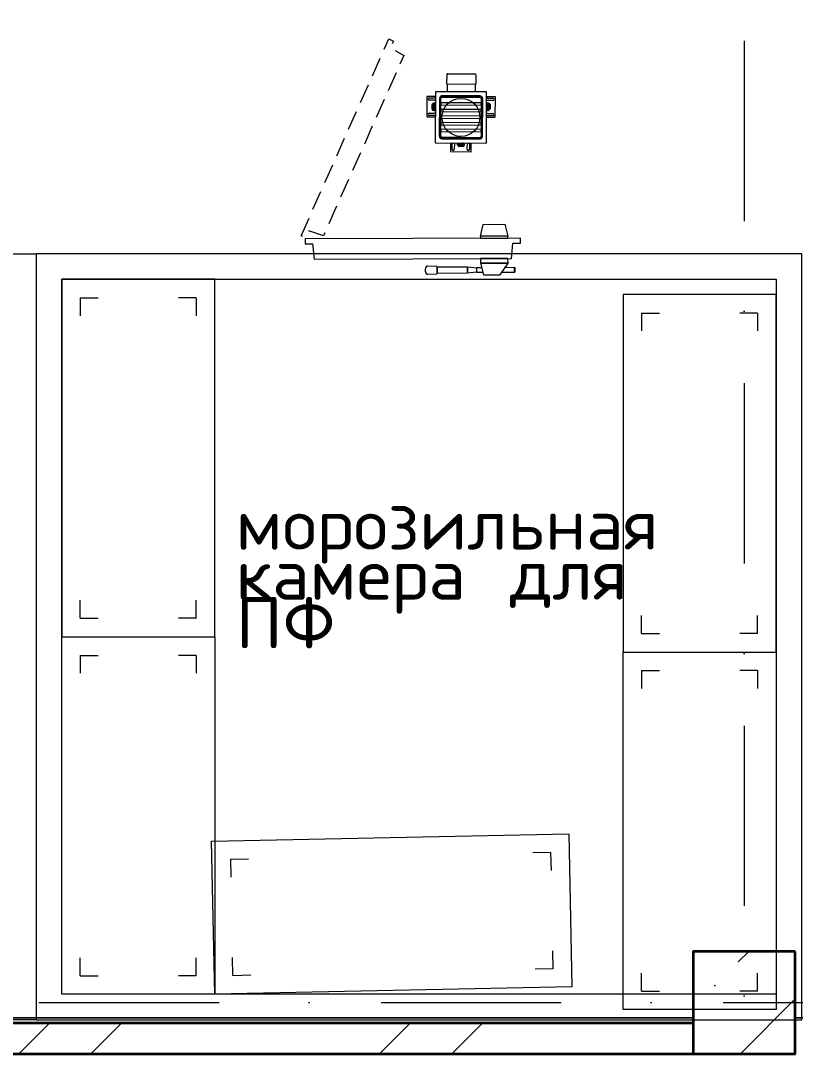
# Model space of a CAD drawing. Header units: millimetres. Extents: x -34838 to 729576, y -214038 to 121482.
# Drawn here: x 587606 to 590642, y -91948 to -87893 of the extents above; entities that cross this region are included whole.
import ezdxf
from ezdxf.enums import TextEntityAlignment as Align

# ---------------------------------------------------------------- set-up
doc = ezdxf.new("R2010")
doc.units = ezdxf.units.MM
doc.header["$MEASUREMENT"] = 0
doc.linetypes.add('HIDDEN', pattern=[114.3, 76.2, -38.1])
doc.linetypes.add('Штрихпунктирная', pattern=[1340.555525, 705.555534, -352.777767, 0, -282.222223])
for name, color, linetype, lineweight in [('0_Ном._пера__1', 7, 'Continuous', 13), ('А _ ОСІ КООРДИНАЦІЙНІ.3D_Ном._пера__105', 7, 'Continuous', 13), ('А _ ОСІ КООРДИНАЦІЙНІ.3D_Ном._пера__25', 7, 'Continuous', 0), ('АБ _ 0 _ СТІНИ _ ЗОВНІШНІ .3D_Ном._пера__27', 7, 'Continuous', 35), ('АБ _ 0 _ СТІНИ _ ЗОВНІШНІ .3D_Ном._пера__87', 7, 'Continuous', 13), ('АБ _ 1 _ КОЛОНИ _ КБ.3D_Ном._пера__28', 7, 'Continuous', 35), ('ТХ Вспомогательное оборудование', 86, 'Continuous', 9)]:
    doc.layers.add(name, color=color, linetype=linetype, lineweight=lineweight)
for name, color, linetype in [('А _ ОСІ КООРДИНАЦІЙНІ.3D', 7, 'Continuous'), ('АБ _ 0 _ СТІНИ _ ЗОВНІШНІ .3D', 7, 'Continuous'), ('АБ _ 1 _ КОЛОНИ _ КБ.3D', 7, 'Continuous'), ('АП _ ТЕП _ ЗОНИ ПРИМІЩЕНЬ .3D', 7, 'Continuous')]:
    doc.layers.add(name, color=color, linetype=linetype)
doc.styles.add('СГЕНЕРИР_СТИЛЬ_1', font='Arial.ttf')
doc.styles.add('СГЕНЕРИР_СТИЛЬ_2', font='txt.shx')

# ---------------------------------------------------------------- blocks, each defined once
blk = doc.blocks.new('Стена_86_1', base_point=(614491.8, -91877.7))
at = {"layer": 'АБ _ 0 _ СТІНИ _ ЗОВНІШНІ .3D', "linetype": 'Continuous', "lineweight": 0, "true_color": 0x000000}
h = blk.add_hatch(dxfattribs=at)
h.set_pattern_fill('М___ЦЕГЛА_ОБЛИЧКУВАЛЬНА__3B', color=18, style=0, pattern_type=2)
h.set_pattern_definition([(45, (518441.8, -97737.7), (-707.107, 707.107), []), (45, (518300.3, -97596.3), (-707.107, 707.107), [])])
h.paths.add_polyline_path([(590241.8, -91817.7), (584641.8, -91817.7), (584641.8, -91937.7), (590241.8, -91937.7)])
at = {"layer": 'АБ _ 0 _ СТІНИ _ ЗОВНІШНІ .3D_Ном._пера__27', "color": 7, "linetype": 'Continuous', "lineweight": 35}
for p, q in [((590241.8, -91817.7), (584641.8, -91817.7)), ((584641.8, -91937.7), (590241.8, -91937.7))]:
    blk.add_line(p, q, dxfattribs=at)
at = {"layer": 'АБ _ 0 _ СТІНИ _ ЗОВНІШНІ .3D_Ном._пера__87', "color": 7, "linetype": 'Continuous', "lineweight": 13, "flags": 128}
for points in [[(590241.8, -91797.7), (584641.8, -91797.7)], [(593685.9, -91797.7), (590641.8, -91797.7)]]:
    blk.add_lwpolyline(points, dxfattribs=at)
blk = doc.blocks.new('Колонна_56_1', base_point=(590441.8, -91737.7))
at = {"layer": 'АБ _ 1 _ КОЛОНИ _ КБ.3D', "linetype": 'Continuous', "lineweight": 0, "true_color": 0x000000}
h = blk.add_hatch(dxfattribs=at)
h.set_pattern_fill('М___БЕТОН_АРМОВАНИЙ___З__C0', color=18, style=0, pattern_type=2)
h.set_pattern_definition([(45, (518441.76, -97737.7), (-367.6955, 367.6955), []), (45, (518257.9, -97553.85), (-367.6955, 367.6955), [390, -130, 0, -130])])
h.paths.add_polyline_path([(590641.8, -91537.7), (590241.8, -91537.7), (590241.8, -91937.7), (590641.8, -91937.7)])
at = {"layer": 'АБ _ 1 _ КОЛОНИ _ КБ.3D_Ном._пера__28', "color": 7, "linetype": 'Continuous', "lineweight": 35, "flags": 128}
blk.add_lwpolyline([(590641.8, -91537.7), (590241.8, -91537.7), (590241.8, -91937.7), (590641.8, -91937.7)], close=True, dxfattribs=at)
blk = doc.blocks.new('Стандартный Маркер Сетки_2')
at = {"layer": 'А _ ОСІ КООРДИНАЦІЙНІ.3D_Ном._пера__105', "color": 7, "linetype": 'Штрихпунктирная', "lineweight": 13}
blk.add_line((500, 0), (99754.182117, 0), dxfattribs=at)
at = {"layer": 'А _ ОСІ КООРДИНАЦІЙНІ.3D_Ном._пера__25', "color": 7, "lineweight": 0, "style": 'СГЕНЕРИР_СТИЛЬ_1'}
blk.add_attdef('AC_MarkerText_1', text='', height=700, dxfattribs=at).set_placement((-1000, 40.005), align=Align.MIDDLE_CENTER)
blk = doc.blocks.new('Стандартный Маркер Сетки')
at = {"layer": 'А _ ОСІ КООРДИНАЦІЙНІ.3D_Ном._пера__105', "color": 7, "linetype": 'Штрихпунктирная', "lineweight": 13}
blk.add_line((500, 0), (18399.2, 0), dxfattribs=at)
at = {"layer": 'А _ ОСІ КООРДИНАЦІЙНІ.3D_Ном._пера__25', "color": 7, "lineweight": 0, "style": 'СГЕНЕРИР_СТИЛЬ_1'}
blk.add_attdef('AC_MarkerText_1', text='', height=700, rotation=90, dxfattribs=at).set_placement((19899.2, 40), align=Align.MIDDLE_CENTER)
blk = doc.blocks.new('Стеллаж СН-1400 серия 600')
at = {"layer": 'ТХ Вспомогательное оборудование', "color": 0}
blk.add_lwpolyline([(0, 0), (1400, 0), (1400, 600), (0, 600)], close=True, dxfattribs=at)
for points in [[(72.7, 527.3), (72.7, 457.3)], [(72.7, 527.3), (142.7, 527.3)], [(1327.3, 527.3), (1257.3, 527.3)], [(1327.3, 527.3), (1327.3, 457.3)], [(72.7, 72.7), (72.7, 142.7)], [(1327.3, 72.7), (1327.3, 142.7)], [(72.7, 72.7), (142.7, 72.7)], [(1327.3, 72.7), (1257.3, 72.7)]]:
    blk.add_lwpolyline(points, dxfattribs=at)

msp = doc.modelspace()

# ---------------------------------------------------------------- linework, layer by layer
at = {"layer": '0_Ном._пера__1', "color": 7, "linetype": 'Continuous', "lineweight": 13}
for p, q in [((589275.6, -88104.5), (589275.4, -88140.5)), ((589279.6, -88100.5), (589385.6, -88101.1)), ((589389.6, -88105.1), (589389.4, -88141.1)), ((589275.4, -88140.5), (589389.4, -88141.1)), ((589277.4, -88140.5), (589277.2, -88170.9)), ((589387.4, -88141.1), (589387.2, -88171.5)), ((589197.8, -88189), (589197.4, -88269)), ((589232.1, -88189.2), (589197.8, -88189)), ((589207.3, -88194.5), (589228.3, -88194.7)), ((589232.1, -88172.7), (589231, -88368.8)), ((589232.3, -88171.3), (589232.2, -88171.4)), ((589232.2, -88171.4), (589232.2, -88171.5)), ((589232.2, -88171.5), (589232.2, -88171.5)), ((589232.2, -88171.5), (589232.2, -88171.6)), ((589232.2, -88171.6), (589232.2, -88171.7)), ((589232.2, -88171.7), (589232.2, -88172.2)), ((589232.2, -88171.7), (589232.2, -88171.7)), ((589232.2, -88172.2), (589232.2, -88172.2)), ((589232.4, -88171.2), (589232.3, -88171.2)), ((589232.3, -88171.2), (589232.3, -88171.3)), ((589232.3, -88171.3), (589232.3, -88171.3)), ((589232.5, -88171), (589232.4, -88171.1)), ((589232.4, -88171.1), (589232.4, -88171.1)), ((589232.4, -88171.1), (589232.4, -88171.2)), ((589232.6, -88170.9), (589232.5, -88171)), ((589232.5, -88171), (589232.5, -88171)), ((589232.7, -88170.9), (589232.6, -88170.9)), ((589232.6, -88170.9), (589232.6, -88170.9)), ((589232.8, -88170.8), (589232.7, -88170.9)), ((589232.9, -88170.8), (589232.8, -88170.8)), ((589232.8, -88170.8), (589232.8, -88170.8)), ((589233, -88170.7), (589232.9, -88170.8)), ((589232.9, -88170.8), (589232.9, -88170.8)), ((589233.1, -88170.7), (589233, -88170.7)), ((589233.2, -88170.7), (589233.1, -88170.7)), ((589233.1, -88170.7), (589233.1, -88170.7)), ((589233.6, -88170.7), (589233.2, -88170.7)), ((589233.7, -88170.7), (589233.6, -88170.7)), ((589430.2, -88171.8), (589234.1, -88170.7)), ((589258.1, -88186.9), (589406.1, -88187.7)), ((589258.1, -88191.9), (589406.1, -88192.7)), ((589405.1, -88187.2), (589259.1, -88186.4)), ((589431.2, -88171.8), (589430.7, -88171.8)), ((589430.7, -88171.8), (589430.7, -88171.8)), ((589431.1, -88369.9), (589432.2, -88173.8)), ((589431.3, -88171.8), (589431.2, -88171.8)), ((589431.4, -88171.8), (589431.3, -88171.8)), ((589431.3, -88171.8), (589431.3, -88171.8)), ((589431.5, -88171.9), (589431.4, -88171.8)), ((589431.6, -88171.9), (589431.5, -88171.9)), ((589431.5, -88171.9), (589431.5, -88171.9)), ((589431.7, -88172), (589431.6, -88171.9)), ((589431.6, -88171.9), (589431.6, -88171.9)), ((589431.8, -88172), (589431.7, -88172)), ((589431.9, -88172.1), (589431.8, -88172)), ((589431.8, -88172), (589431.8, -88172)), ((589431.9, -88172.2), (589431.9, -88172.1)), ((589431.9, -88172.1), (589431.9, -88172.1)), ((589432, -88172.2), (589431.9, -88172.2)), ((589432, -88172.3), (589432, -88172.2)), ((589432.1, -88172.3), (589432, -88172.3)), ((589432.1, -88172.4), (589432.1, -88172.3)), ((589432.1, -88172.5), (589432.1, -88172.4)), ((589432.2, -88172.6), (589432.1, -88172.5)), ((589432.1, -88172.5), (589432.1, -88172.5)), ((589466.3, -88190.5), (589432.1, -88190.3)), ((589432.2, -88172.7), (589432.2, -88172.6)), ((589432.2, -88172.6), (589432.2, -88172.6)), ((589432.2, -88172.8), (589432.2, -88172.7)), ((589432.2, -88172.8), (589432.2, -88172.8)), ((589432.2, -88173.3), (589432.2, -88172.8)), ((589432.2, -88173.3), (589432.2, -88173.3)), ((589465.9, -88270.5), (589466.3, -88190.5)), ((589228.3, -88203.7), (589207.3, -88203.5)), ((589218.3, -88239.4), (589218.3, -88221.2)), ((589218.3, -88222.1), (589218.8, -88222.1)), ((589218.3, -88223), (589218.8, -88223)), ((589218.3, -88225.7), (589218.8, -88225.7)), ((589218.3, -88226.6), (589218.8, -88226.6)), ((589218.3, -88228.3), (589218.8, -88228.3)), ((589218.3, -88228.3), (589218.8, -88228.3)), ((589218.3, -88229), (589218.8, -88229)), ((589218.3, -88229.1), (589218.8, -88229.1)), ((589218.3, -88231.5), (589218.8, -88231.5)), ((589218.3, -88232.4), (589218.8, -88232.4)), ((589218.3, -88234.2), (589218.8, -88234.2)), ((589218.3, -88234.2), (589218.8, -88234.2)), ((589218.3, -88235.1), (589218.8, -88235.1)), ((589218.3, -88235.1), (589218.8, -88235.1)), ((589218.3, -88235.1), (589218.8, -88235.1)), ((589218.3, -88235.4), (589218.8, -88235.4)), ((589218.3, -88236.3), (589218.8, -88236.3)), ((589218.8, -88222.1), (589218.8, -88226.6)), ((589218.8, -88228.3), (589218.8, -88228.3)), ((589218.8, -88228.3), (589218.8, -88232.4)), ((589218.8, -88234.2), (589218.8, -88236.3)), ((589218.8, -88236.3), (589218.8, -88238.4)), ((589221.8, -88217.2), (589221.8, -88222.5)), ((589221.8, -88222.5), (589221.8, -88228.5)), ((589221.8, -88238), (589221.9, -88228.4)), ((589221.8, -88228.5), (589221.8, -88238)), ((589221.9, -88222.9), (589221.9, -88220.3)), ((589221.9, -88227.8), (589221.9, -88222.9)), ((589221.9, -88228.4), (589221.9, -88227.8)), ((589223.8, -88224.5), (589231.9, -88219.9)), ((589223.8, -88233.8), (589223.8, -88224.5)), ((589231.8, -88238.4), (589223.8, -88233.8)), ((589224.3, -88222), (589226.5, -88224.2)), ((589228.8, -88225.8), (589224.4, -88221.4)), ((589226.8, -88226.1), (589226.3, -88225.5)), ((589226.3, -88226.6), (589226.3, -88226.5)), ((589226.3, -88229.2), (589226.3, -88226.6)), ((589226.4, -88233.7), (589226.3, -88229.4)), ((589226.8, -88225), (589226.8, -88225.5)), ((589226.8, -88225.5), (589226.8, -88226.1)), ((589226.8, -88226.6), (589226.8, -88229.2)), ((589226.8, -88226.6), (589226.8, -88226.6)), ((589226.8, -88229.4), (589226.9, -88233.7)), ((589229.6, -88221.9), (589229.6, -88220)), ((589230.1, -88220), (589230.1, -88221.9)), ((589230.8, -88225.3), (589230.8, -88233.1)), ((589247.5, -88197.8), (589246.7, -88343.8)), ((589247.2, -88344.8), (589248.1, -88196.8)), ((589252.2, -88344.8), (589253.1, -88196.8)), ((589253, -88213.8), (589252.9, -88223.8)), ((589410.9, -88224.7), (589252.9, -88223.8)), ((589411, -88214.7), (589253, -88213.8)), ((589411.1, -88197.7), (589410.2, -88345.7)), ((589410.9, -88224.7), (589411, -88214.7)), ((589416.1, -88197.7), (589415.2, -88345.7)), ((589415.7, -88344.7), (589416.5, -88198.7)), ((589439.9, -88235), (589431.9, -88239.5)), ((589432, -88217.6), (589438.1, -88219.2)), ((589432, -88221), (589440, -88225.7)), ((589432.9, -88234.2), (589432.9, -88226.4)), ((589435, -88233.7), (589439.4, -88238.1)), ((589435.8, -88195.8), (589456.8, -88195.9)), ((589456.8, -88204.9), (589435.8, -88204.8)), ((589437, -88230.1), (589436.8, -88225.7)), ((589436.9, -88234.5), (589437, -88234)), ((589437, -88232.9), (589437, -88230.3)), ((589437, -88232.9), (589437, -88232.9)), ((589437, -88234), (589437, -88233.4)), ((589437, -88233.4), (589437.4, -88234)), ((589439.5, -88237.5), (589437.2, -88235.2)), ((589437.3, -88225.7), (589437.5, -88230.1)), ((589437.5, -88230.3), (589437.5, -88232.9)), ((589437.5, -88232.9), (589437.5, -88233)), ((589438.4, -88219.3), (589438.8, -88219.5)), ((589440.6, -88220.1), (589438.8, -88219.5)), ((589440, -88225.7), (589439.9, -88235)), ((589440.3, -88219.5), (589440.8, -88219.7)), ((589441.9, -88231.7), (589441.8, -88236.5)), ((589441.9, -88221.5), (589441.9, -88231)), ((589441.9, -88231), (589442, -88221.5)), ((589441.9, -88231), (589441.9, -88231.7)), ((589441.9, -88237), (589441.9, -88231)), ((589444.9, -88231.1), (589445, -88227.1)), ((589445.4, -88230.4), (589444.9, -88230.4)), ((589445.4, -88230.4), (589444.9, -88230.4)), ((589444.9, -88231.1), (589444.9, -88231.2)), ((589445.4, -88231.1), (589444.9, -88231.1)), ((589445.4, -88231.2), (589444.9, -88231.2)), ((589444.9, -88237.3), (589444.9, -88232.8)), ((589445.4, -88232.8), (589444.9, -88232.8)), ((589445.4, -88233.7), (589444.9, -88233.7)), ((589445.5, -88221.1), (589445, -88221.1)), ((589445, -88223.2), (589445, -88221.1)), ((589445.5, -88221.1), (589445, -88221.1)), ((589445.5, -88222), (589445, -88222)), ((589445.5, -88222), (589445, -88222)), ((589445.5, -88222), (589445, -88222)), ((589445.5, -88222.3), (589445, -88222.3)), ((589445.5, -88223.2), (589445, -88223.2)), ((589445, -88225.3), (589445, -88223.2)), ((589445.5, -88224.1), (589445, -88224.1)), ((589445.5, -88224.4), (589445, -88224.4)), ((589445.5, -88224.4), (589445, -88224.4)), ((589445.5, -88224.4), (589445, -88224.4)), ((589445.5, -88225.3), (589445, -88225.3)), ((589445.5, -88225.3), (589445, -88225.3)), ((589445.5, -88227.1), (589445, -88227.1)), ((589445.5, -88228), (589445, -88228)), ((589445.5, -88220), (589445.4, -88238.3)), ((589197.4, -88269), (589231.6, -88269.2)), ((589227.9, -88263.7), (589206.9, -88263.5)), ((589207, -88254.5), (589228, -88254.7)), ((589218.3, -88237.2), (589218.8, -88237.2)), ((589218.3, -88237.4), (589218.8, -88237.4)), ((589218.3, -88237.5), (589218.8, -88237.5)), ((589218.3, -88237.5), (589218.8, -88237.5)), ((589218.3, -88238.4), (589218.8, -88238.4)), ((589218.3, -88238.4), (589218.8, -88238.4)), ((589223.4, -88240), (589223, -88239.8)), ((589223.2, -88239.4), (589224.9, -88240)), ((589225.4, -88240.2), (589224.9, -88240)), ((589231.8, -88241.9), (589225.6, -88240.2)), ((589252.7, -88265.8), (589252.6, -88275.8)), ((589410.6, -88276.7), (589252.6, -88275.8)), ((589410.7, -88266.7), (589252.7, -88265.8)), ((589252.8, -88239.8), (589252.8, -88249.8)), ((589410.8, -88240.7), (589252.8, -88239.8)), ((589410.8, -88250.7), (589252.8, -88249.8)), ((589410.6, -88276.7), (589410.7, -88266.7)), ((589410.8, -88250.7), (589410.8, -88240.7)), ((589431.7, -88270.3), (589465.9, -88270.5)), ((589433.6, -88239.5), (589433.6, -88237.5)), ((589434.1, -88237.5), (589434.1, -88239.5)), ((589456.4, -88264.9), (589435.4, -88264.8)), ((589435.5, -88255.8), (589456.5, -88255.9)), ((589441.8, -88236.5), (589441.8, -88239.2)), ((589441.9, -88242.2), (589441.9, -88237)), ((589445.4, -88236.4), (589444.9, -88236.4)), ((589445.4, -88237.3), (589444.9, -88237.3)), ((589252.5, -88291.8), (589252.5, -88301.8)), ((589410.5, -88292.7), (589252.5, -88291.8)), ((589410.5, -88302.7), (589252.5, -88301.8)), ((589410.5, -88302.7), (589410.5, -88292.7)), ((589252.4, -88317.8), (589252.3, -88327.8)), ((589410.3, -88328.7), (589252.3, -88327.8)), ((589410.4, -88318.7), (589252.4, -88317.8)), ((589331.2, -88350.3), (589257.2, -88349.9)), ((589331.1, -88355.3), (589257.2, -88354.9)), ((589258.2, -88355.4), (589404.2, -88356.2)), ((589331.1, -88355.3), (589331.2, -88350.3)), ((589331.3, -88350.3), (589331.2, -88355.3)), ((589405.2, -88355.7), (589331.2, -88355.3)), ((589405.2, -88350.7), (589331.3, -88350.3)), ((589410.3, -88328.7), (589410.4, -88318.7)), ((589231.1, -88369.2), (589231.1, -88369.3)), ((589231.1, -88369.3), (589231.1, -88369.7)), ((589231.1, -88369.7), (589231.1, -88369.8)), ((589231.1, -88369.8), (589231.1, -88369.9)), ((589231.1, -88369.9), (589231.1, -88369.9)), ((589231.1, -88369.9), (589231.1, -88370)), ((589231.1, -88370), (589231.1, -88370)), ((589231.1, -88370), (589231.2, -88370.1)), ((589231.2, -88370.1), (589231.2, -88370.2)), ((589231.2, -88370.2), (589231.2, -88370.2)), ((589231.2, -88370.2), (589231.3, -88370.3)), ((589231.3, -88370.3), (589231.3, -88370.3)), ((589231.3, -88370.3), (589231.3, -88370.4)), ((589231.3, -88370.4), (589231.4, -88370.4)), ((589231.4, -88370.4), (589231.4, -88370.5)), ((589231.4, -88370.5), (589231.5, -88370.5)), ((589231.5, -88370.5), (589231.5, -88370.6)), ((589231.5, -88370.6), (589231.6, -88370.6)), ((589231.6, -88370.6), (589231.6, -88370.6)), ((589231.6, -88370.6), (589231.7, -88370.6)), ((589231.7, -88370.6), (589231.8, -88370.7)), ((589231.8, -88370.7), (589231.8, -88370.7)), ((589231.8, -88370.7), (589231.9, -88370.7)), ((589231.9, -88370.7), (589232, -88370.7)), ((589232, -88370.7), (589232, -88370.7)), ((589232, -88370.7), (589232.1, -88370.7)), ((589232.1, -88370.7), (589232.5, -88370.7)), ((589232.5, -88370.7), (589232.6, -88370.7)), ((589233, -88370.8), (589429.1, -88371.9)), ((589291.1, -88371.1), (589290.9, -88405.3)), ((589296.5, -88395.8), (589296.6, -88374.8)), ((589305.6, -88374.9), (589305.5, -88395.9)), ((589319.1, -88381.3), (589324.4, -88381.3)), ((589326.4, -88379.3), (589321.8, -88371.3)), ((589321.9, -88373), (589323.8, -88373)), ((589323.8, -88373.5), (589321.9, -88373.5)), ((589324.8, -88381.2), (589322.2, -88381.2)), ((589341.3, -88384.9), (589323.1, -88384.8)), ((589327.7, -88374.4), (589323.3, -88378.8)), ((589323.9, -88378.9), (589326.1, -88376.6)), ((589324, -88384.3), (589328.6, -88384.3)), ((589324, -88384.8), (589324, -88384.3)), ((589324.4, -88381.3), (589330.4, -88381.4)), ((589329.7, -88381.3), (589324.8, -88381.2)), ((589325, -88384.8), (589325, -88384.3)), ((589335.7, -88379.4), (589326.4, -88379.3)), ((589326.9, -88376.4), (589327.4, -88376.4)), ((589327.2, -88372.3), (589335, -88372.3)), ((589327.4, -88376.4), (589328, -88376.4)), ((589328, -88376.4), (589327.4, -88376.9)), ((589327.6, -88384.8), (589327.6, -88384.3)), ((589328.5, -88376.9), (589328.4, -88376.9)), ((589328.5, -88376.4), (589331.1, -88376.4)), ((589328.5, -88376.4), (589328.5, -88376.4)), ((589331.1, -88376.9), (589328.5, -88376.9)), ((589328.6, -88384.8), (589328.6, -88384.3)), ((589330.3, -88381.3), (589329.7, -88381.3)), ((589330.2, -88384.4), (589330.2, -88384.4)), ((589330.2, -88384.4), (589334.3, -88384.4)), ((589330.2, -88384.9), (589330.2, -88384.4)), ((589330.2, -88384.9), (589330.2, -88384.4)), ((589339.9, -88381.3), (589330.3, -88381.3)), ((589330.4, -88381.4), (589339.9, -88381.4)), ((589330.9, -88384.9), (589330.9, -88384.4)), ((589331, -88384.9), (589331, -88384.4)), ((589331.3, -88376.4), (589335.6, -88376.2)), ((589335.7, -88376.7), (589331.3, -88376.9)), ((589333.4, -88384.9), (589333.4, -88384.4)), ((589334.3, -88384.9), (589334.3, -88384.4)), ((589340.3, -88371.4), (589335.7, -88379.4)), ((589336.1, -88384.4), (589338.2, -88384.4)), ((589336.1, -88384.9), (589336.1, -88384.4)), ((589336.1, -88384.9), (589336.1, -88384.4)), ((589337, -88384.9), (589337, -88384.4)), ((589337, -88384.9), (589337, -88384.4)), ((589337, -88384.9), (589337, -88384.4)), ((589337.3, -88384.9), (589337.3, -88384.4)), ((589338.2, -88384.4), (589340.3, -88384.4)), ((589338.2, -88384.9), (589338.2, -88384.4)), ((589339.1, -88384.9), (589339.1, -88384.4)), ((589339.3, -88384.9), (589339.3, -88384.4)), ((589339.4, -88384.9), (589339.4, -88384.4)), ((589339.4, -88384.9), (589339.4, -88384.4)), ((589340.3, -88384.9), (589340.3, -88384.4)), ((589340.3, -88384.9), (589340.3, -88384.4)), ((589341.3, -88380), (589341.9, -88378.2)), ((589341.9, -88379.7), (589341.7, -88380.2)), ((589342.1, -88377.8), (589341.9, -88378.2)), ((589343.8, -88371.4), (589342.1, -88377.5)), ((589356.4, -88396.2), (589356.6, -88375.2)), ((589365.6, -88375.2), (589365.4, -88396.2)), ((589370.9, -88405.7), (589371.1, -88371.5)), ((589429.6, -88371.8), (589429.6, -88371.8)), ((589429.6, -88371.8), (589430.1, -88371.8)), ((589430.1, -88371.8), (589430.2, -88371.8)), ((589430.2, -88371.8), (589430.2, -88371.8)), ((589430.2, -88371.8), (589430.3, -88371.8)), ((589430.3, -88371.8), (589430.3, -88371.8)), ((589430.3, -88371.8), (589430.4, -88371.8)), ((589430.4, -88371.8), (589430.5, -88371.8)), ((589430.5, -88371.8), (589430.5, -88371.7)), ((589430.5, -88371.7), (589430.6, -88371.7)), ((589430.6, -88371.7), (589430.7, -88371.6)), ((589430.6, -88371.7), (589430.6, -88371.7)), ((589430.7, -88371.6), (589430.8, -88371.5)), ((589430.7, -88371.6), (589430.7, -88371.6)), ((589430.8, -88371.5), (589430.9, -88371.4)), ((589430.8, -88371.5), (589430.8, -88371.5)), ((589430.9, -88371.4), (589431, -88371.3)), ((589430.9, -88371.4), (589430.9, -88371.4)), ((589431, -88371.2), (589431.1, -88371.1)), ((589431, -88371.3), (589431, -88371.2)), ((589431, -88371.2), (589431, -88371.2)), ((589431, -88371.3), (589431, -88371.3)), ((589431.1, -88370.4), (589431.1, -88370.3)), ((589431.1, -88370.8), (589431.1, -88370.4)), ((589431.1, -88370.9), (589431.1, -88370.8)), ((589431.1, -88371), (589431.1, -88370.9)), ((589431.1, -88371.1), (589431.1, -88371)), ((589431.1, -88371), (589431.1, -88371)), ((589290.9, -88405.3), (589370.9, -88405.7))]:
    msp.add_line(p, q, dxfattribs=at)
at = {"layer": '0_Ном._пера__1', "color": 7, "linetype": 'HIDDEN', "lineweight": 13, "flags": 128}
msp.add_lwpolyline([(588705.1, -88735.1), (589048.8, -87964.3), (589067.1, -87972.4), (589055, -87999.6), (589107.6, -88028.8), (588792.4, -88735.7), (588735.4, -88716.1), (588724.3, -88741.2), (588718.7, -88741.2)], close=True, dxfattribs=at)
at = {"layer": '0_Ном._пера__1', "color": 7, "linetype": 'Continuous', "lineweight": 13, "flags": 128}
for points in [[(589223.4, -88224.2), (589223.3, -88234)], [(589223.3, -88234), (589231.8, -88239)], [(589231.9, -88219.4), (589223.4, -88224.2)], [(589225.5, -88215.5), (589226.9, -88215.2), (589228.2, -88215), (589228.9, -88214.9), (589230.3, -88214.9)], [(589226.3, -88226.5), (589226.3, -88226.2), (589226.3, -88226), (589226.3, -88225.8), (589226.3, -88225.6), (589226.3, -88225.5), (589226.3, -88225.5)], [(589226.8, -88226.1), (589226.8, -88226.1), (589226.8, -88226.1), (589226.8, -88226.2), (589226.8, -88226.3), (589226.8, -88226.4), (589226.8, -88226.6)], [(589227.2, -88235), (589228.8, -88234.9)], [(589227.3, -88234.5), (589227.4, -88234.7), (589227.6, -88234.9)], [(589228.8, -88234.9), (589228.7, -88234.9), (589228.1, -88234.9), (589227.6, -88234.7), (589227.5, -88234.6)], [(589231.8, -88237), (589230, -88236.7), (589227.6, -88234.9)], [(589228.8, -88234.5), (589228.5, -88234.6), (589228.2, -88234.7)], [(589228.2, -88234.7), (589228.5, -88234.7), (589228.9, -88234.6)], [(589228.8, -88234.5), (589228.9, -88234.6)], [(589228.9, -88234.6), (589228.8, -88234.8), (589228.8, -88234.9)], [(589231.8, -88236.4), (589230.3, -88236), (589228.8, -88234.9)], [(589228.8, -88234.9), (589231.8, -88236.4)], [(589228.9, -88234.6), (589231.8, -88235.8)], [(589230.9, -88224.3), (589230.8, -88225.3)], [(589230.8, -88233.1), (589230.8, -88234.1)], [(589431.9, -88222.5), (589433.7, -88222.8), (589436.2, -88224.6)], [(589431.9, -88240.1), (589440.4, -88235.2)], [(589440.4, -88225.4), (589432, -88220.5)], [(589432, -88223), (589433.5, -88223.4), (589435, -88224.5)], [(589435, -88224.5), (589432, -88223)], [(589434.9, -88224.9), (589432, -88223.6)], [(589432.9, -88226.4), (589432.9, -88225.4)], [(589432.9, -88235.2), (589432.9, -88234.2)], [(589434.9, -88224.9), (589434.9, -88224.7), (589435, -88224.5)], [(589435.6, -88224.8), (589435.2, -88224.8), (589434.9, -88224.9)], [(589435, -88225), (589434.9, -88224.9)], [(589436.5, -88224.5), (589435, -88224.5)], [(589435, -88224.5), (589435, -88224.5), (589435.7, -88224.6), (589436.2, -88224.8), (589436.3, -88224.9)], [(589435, -88225), (589435.3, -88224.9), (589435.6, -88224.8)], [(589436.4, -88225), (589436.3, -88224.8), (589436.2, -88224.6)], [(589436.9, -88215.5), (589437.3, -88215.8)], [(589437, -88233.4), (589437, -88233.4), (589437, -88233.4), (589437, -88233.3), (589437, -88233.2), (589437, -88233.1), (589437, -88232.9)], [(589437.5, -88233), (589437.5, -88233.3), (589437.5, -88233.5), (589437.5, -88233.6), (589437.4, -88233.9), (589437.4, -88233.9), (589437.4, -88234)], [(589437.7, -88216.9), (589437.6, -88217.2), (589437.5, -88217.8), (589437.6, -88218.3), (589437.7, -88218.6), (589437.9, -88219)], [(589438.1, -88219.2), (589438.2, -88219.2)], [(589438.2, -88219.2), (589438.3, -88219.3)], [(589438.3, -88219.3), (589438.4, -88219.3)], [(589440, -88218.2), (589440.1, -88218.4), (589440.1, -88218.7), (589440.2, -88219), (589440.2, -88219.2), (589440.2, -88219.3)], [(589440.4, -88235.2), (589440.4, -88225.4)], [(589223.7, -88241.3), (589223.7, -88241), (589223.6, -88240.8), (589223.6, -88240.4), (589223.6, -88240.2), (589223.6, -88240.2)], [(589225.5, -88240.2), (589225.4, -88240.2)], [(589225.6, -88240.2), (589225.5, -88240.2)], [(589225.6, -88240.2), (589225.6, -88240.2)], [(589226.1, -88242.6), (589226.2, -88242.3), (589226.3, -88241.7), (589226.2, -88241.2), (589226.1, -88240.9), (589225.8, -88240.5)], [(589226.8, -88244), (589226.5, -88243.6)], [(589438.2, -88244), (589436.9, -88244.3), (589435.5, -88244.5), (589434.8, -88244.5), (589433.5, -88244.6)], [(589317.4, -88377.7), (589317.1, -88376.3), (589316.9, -88374.9), (589316.8, -88374.3), (589316.8, -88372.9)], [(589321.3, -88371.3), (589326.1, -88379.8)], [(589326.1, -88379.8), (589335.9, -88379.9)], [(589326.2, -88372.3), (589327.2, -88372.3)], [(589328.4, -88376.9), (589328.1, -88376.9), (589327.9, -88376.9), (589327.7, -88376.9), (589327.5, -88376.9), (589327.4, -88376.9), (589327.4, -88376.9)], [(589328, -88376.4), (589328, -88376.4), (589328, -88376.4), (589328.1, -88376.4), (589328.2, -88376.4), (589328.3, -88376.4), (589328.5, -88376.4)], [(589335, -88372.3), (589336, -88372.4)], [(589335.9, -88379.9), (589340.9, -88371.4)], [(589336.4, -88374.4), (589336.5, -88374.3)], [(589336.4, -88374.4), (589336.5, -88374.7), (589336.6, -88375)], [(589336.4, -88375.8), (589336.6, -88375.7), (589336.8, -88375.6)], [(589336.5, -88374.3), (589337.7, -88371.4)], [(589336.5, -88374.3), (589336.7, -88374.3), (589336.8, -88374.4)], [(589336.6, -88375), (589336.6, -88374.6), (589336.5, -88374.3)], [(589336.8, -88374.4), (589336.8, -88374.4), (589336.8, -88375.1), (589336.6, -88375.6), (589336.5, -88375.7)], [(589338.3, -88371.4), (589337.9, -88372.9), (589336.8, -88374.4)], [(589338.9, -88371.4), (589338.6, -88373.1), (589336.8, -88375.6)], [(589336.8, -88374.4), (589338.4, -88371.4)], [(589336.9, -88375.9), (589336.8, -88374.4)], [(589342.1, -88377.5), (589342.1, -88377.6)], [(589342.2, -88377.6), (589342.1, -88377.7)], [(589342.1, -88377.7), (589342.1, -88377.8)], [(589343.2, -88379.4), (589342.9, -88379.5), (589342.7, -88379.5), (589342.3, -88379.6), (589342.1, -88379.6), (589342.1, -88379.6)], [(589344.5, -88377.1), (589344.2, -88377), (589343.6, -88376.9), (589343.1, -88377), (589342.8, -88377.1), (589342.4, -88377.3)], [(589345.9, -88376.3), (589345.5, -88376.7)], [(589492.4, -88877.4), (589542, -88877.2), (589542, -88859.7), (589504, -88859.8)]]:
    msp.add_lwpolyline(points, dxfattribs=at)
at = {"layer": '0_Ном._пера__1', "color": 4, "linetype": 'Continuous', "lineweight": 13, "flags": 128}
for points in [[(589407.5, -88736.2), (589418.9, -88690.1), (589503.9, -88689.8), (589515.5, -88735.8)], [(588720.6, -88746.7), (588720.6, -88766.7), (588750.4, -88766.6), (588755.9, -88826.5), (589529.8, -88823.7), (589534.9, -88763.7), (589564.6, -88763.6), (589564.6, -88743.6)], [(589407.6, -88744.2), (589515.6, -88743.8), (589515.5, -88735.8), (589407.5, -88736.2)], [(589407.9, -88824.2), (589407.9, -88842.2), (589515.9, -88841.8), (589515.8, -88823.8)], [(589407.9, -88842.2), (589419.6, -88888.1), (589485.4, -88887.9), (589515.9, -88841.8)], [(589238, -88857), (589357, -88856.6), (589357.1, -88881.6), (589238.1, -88882)], [(589357, -88856.6), (589392, -88860.2), (589392, -88877.7), (589357.1, -88881.6)]]:
    msp.add_lwpolyline(points, close=True, dxfattribs=at)
at = {"layer": '0_Ном._пера__1', "color": 4, "linetype": 'Continuous', "lineweight": 13}
for points in [[(587666.9, -91805), (584666.9, -91805), (584666.9, -88805), (587666.9, -88805)], [(587666.9, -91805), (590666.9, -91805), (590666.9, -88805), (587666.9, -88805)], [(587766.9, -88905), (590566.9, -88905), (590566.9, -91705), (587766.9, -91705)]]:
    msp.add_lwpolyline(points, close=True, dxfattribs=at)
at = {"layer": '0_Ном._пера__1', "color": 4, "linetype": 'Continuous', "lineweight": 13, "flags": 128}
msp.add_lwpolyline([(589236.1, -88854.4, -0.3951), (589238, -88856.4), (589238.1, -88882.7, -0.396272), (589236.2, -88884.7), (589200.9, -88887.1, -0.207148), (589199.4, -88886.6, -0.434306), (589199.3, -88852.8, -0.207148), (589200.8, -88852.2)], format="xyb", close=True, dxfattribs=at)
msp.add_lwpolyline([(589412.5, -88860.2), (589392, -88860.2), (589392, -88877.7), (589416.9, -88877.6)], dxfattribs=at)
at = {"layer": '0_Ном._пера__1', "color": 7, "linetype": 'Continuous', "lineweight": 13, "flags": 128}
msp.add_lwpolyline([(589542, -88859.7), (589542.5, -88859.7), (589542.5, -88877.2), (589542, -88877.2)], close=True, dxfattribs=at)
at = {"layer": '0_Ном._пера__1', "color": 7, "linetype": 'Continuous', "lineweight": 13}
msp.add_circle((589331.6, -88271.3), 74.5, dxfattribs=at)
for centre, radius, start, end in [((589279.6, -88104.5), 4, 89.6819, 179.6819), ((589385.6, -88105.1), 4, 359.6819, 89.6819), ((589207.3, -88199), 4.5, 89.6819, 269.6819), ((589228.3, -88199.2), 4.5, 34.3854, 89.6819), ((589234.1, -88172.7), 2, 89.6819, 179.6819), ((589259, -88197.9), 11.5, 89.6819, 179.6819), ((589258.1, -88196.9), 10, 89.6818, 179.6818), ((589258.1, -88196.9), 5, 89.6818, 179.6818), ((589405, -88198.7), 11.5, 359.6819, 89.6819), ((589406.1, -88197.7), 10, 359.6818, 89.6818), ((589406.1, -88197.7), 5, 359.6818, 89.6818), ((589430.2, -88173.8), 2, 359.6819, 89.6819), ((589220.3, -88221.2), 2, 139.7946, 179.8445), ((589229.5, -88229), 14, 108.4156, 139.7946), ((589223.3, -88222.5), 1.5, 44.8662, 179.8445), ((589224.8, -88228.5), 3, 99.25, 179.8445), ((589226.9, -88220.3), 5, 111.7373, 179.6819), ((589223.3, -88222.9), 1.37, 44.7036, 179.6818), ((589224.8, -88228.4), 2.9, 99.0874, 179.6819), ((589231.8, -88229.2), 7.8, 89.6819, 269.6819), ((589231.8, -88229.2), 7.65, 89.6819, 269.6819), ((589225.6, -88233.4), 8, 59.4773, 99.25), ((589225.6, -88233.4), 7.9, 84.6973, 99.0874), ((589231.8, -88229.2), 6.94, 89.6819, 269.6819), ((589229.8, -88229.9), 15, 88.2358, 108.4156), ((589226.9, -88220.3), 5, 106.5656, 111.7373), ((589231.8, -88229.2), 6, 89.6819, 269.6819), ((589231.8, -88229.2), 5.55, 179.6819, 181.9743), ((589227.9, -88233.7), 1.5, 181.9743, 284.9812), ((589225.8, -88224.9), 1, 359.6819, 44.7036), ((589231.8, -88229.2), 5, 89.6819, 269.6819), ((589231.8, -88229.2), 5, 101.2188, 258.1449), ((589231.8, -88229.2), 5.05, 137.8265, 179.6819), ((589231.8, -88229.2), 5.05, 179.6819, 181.9743), ((589227.9, -88233.7), 1, 181.9743, 285.0112), ((589231.8, -88229.2), 4.19, 89.6819, 269.6819), ((589231.8, -88229.2), 4, 104.1594, 255.2044), ((589231.8, -88229.2), 5.05, 89.6819, 137.8265), ((589228.3, -88199.2), 4.5, 269.6819, 324.9783), ((589232, -88222.6), 4.5, 224.8662, 239.4773), ((589231.9, -88221), 3, 89.6819, 269.6819), ((589231.9, -88221), 2.5, 89.6819, 269.6819), ((589230.1, -88220), 0.5, 150.7268, 179.6819), ((589230.1, -88221.9), 0.5, 179.6819, 208.6369), ((589232, -88222.6), 4.5, 239.4773, 268.5227), ((589231.9, -88221), 2, 89.6819, 150.7268), ((589231.9, -88221), 2, 208.6369, 269.6819), ((589230.1, -88220.9), 6, 72.2921, 88.2358), ((589231.8, -88229.2), 1.5, 89.6819, 269.6819), ((589231.8, -88229.2), 1.4, 89.6819, 269.6819), ((589231.8, -88229.2), 5, 258.1449, 269.6819), ((589231.8, -88229.2), 5, 89.6819, 101.2188), ((589431.9, -88230.3), 7.8, 269.6819, 89.6819), ((589431.9, -88230.3), 7.65, 269.6819, 89.6819), ((589431.9, -88230.3), 6.94, 269.6819, 89.6819), ((589431.9, -88230.3), 6, 269.6819, 89.6819), ((589431.9, -88230.3), 5, 269.6819, 89.6819), ((589431.9, -88230.3), 5, 78.1449, 89.6819), ((589431.9, -88230.3), 4.19, 269.6819, 89.6819), ((589431.9, -88230.3), 1.5, 269.6819, 89.6819), ((589431.9, -88230.3), 1.4, 269.6819, 89.6819), ((589431.8, -88236.8), 4.5, 59.4773, 88.5227), ((589431.9, -88230.3), 5.05, 269.6819, 317.8265), ((589431.9, -88230.3), 5, 269.6819, 281.2188), ((589431.9, -88238.5), 3, 269.6819, 89.6819), ((589431.9, -88238.5), 2.5, 269.6819, 89.6819), ((589434.5, -88237.4), 22, 83.852, 96.6438), ((589435.8, -88200.3), 4.5, 89.6819, 144.9783), ((589435.8, -88200.3), 4.5, 214.3854, 269.6819), ((589431.9, -88230.3), 5, 281.2188, 78.1449), ((589431.9, -88230.3), 4, 284.1594, 75.2044), ((589438.1, -88226.1), 8, 239.4773, 279.25), ((589431.8, -88236.8), 4.5, 44.8662, 59.4773), ((589435.8, -88225.8), 1.5, 1.9743, 104.9812), ((589435.8, -88225.8), 1, 1.9743, 105.0112), ((589431.9, -88230.3), 5.05, 317.8265, 359.6819), ((589436.8, -88216.5), 1, 333.6301, 83.8519), ((589437.9, -88234.5), 1, 179.6819, 224.7036), ((589431.9, -88230.3), 5.05, 359.6819, 1.9743), ((589438.2, -88226.1), 7.9, 264.6973, 279.0874), ((589439.4, -88217.8), 1.95, 153.6301, 218.2831), ((589431.9, -88230.3), 5.55, 359.6819, 1.9743), ((589439.4, -88217.8), 1.75, 70.0974, 297.278), ((589438.7, -88218.4), 1, 218.2831, 250.9516), ((589439.4, -88217.7), 1.89, 250.9517, 289.6132), ((589439, -88231), 2.9, 279.0874, 359.6819), ((589438.9, -88231), 3, 279.25, 359.8445), ((589431.9, -88238.5), 23.8, 57.8514, 70.0974), ((589440.2, -88219.8), 0.3, 65.3908, 109.6132), ((589431.9, -88238.5), 20.9, 64.8284, 66.5762), ((589439.9, -88222), 2, 359.6819, 70.9517), ((589439.9, -88221.5), 2.1, 359.8445, 64.8284), ((589439.9, -88221.5), 2, 359.6819, 65.3908), ((589443.5, -88220), 2, 359.8445, 57.8514), ((589456.8, -88200.4), 4.5, 269.6819, 89.6819), ((589207, -88259), 4.5, 89.6819, 269.6819), ((589220.3, -88239.4), 2, 179.8445, 237.8514), ((589231.9, -88221), 23.8, 237.8514, 250.0974), ((589223.8, -88237.5), 2, 179.6819, 250.9517), ((589223.8, -88238), 2, 179.6819, 245.3908), ((589223.9, -88238), 2.1, 179.8445, 244.8284), ((589231.9, -88221), 20.9, 244.8284, 246.5762), ((589223.6, -88239.7), 0.3, 245.3908, 289.6132), ((589224.4, -88241.7), 1.75, 250.0974, 117.278), ((589224.3, -88241.8), 1.89, 70.9517, 109.6132), ((589225.1, -88241.1), 1, 38.2831, 70.9516), ((589224.3, -88241.7), 1.95, 333.6301, 38.2831), ((589226.9, -88243), 1, 153.6301, 263.852), ((589229.2, -88222.1), 22, 263.852, 276.6438), ((589228, -88259.2), 4.5, 269.6819, 324.9783), ((589228, -88259.2), 4.5, 34.3854, 89.6819), ((589435.5, -88260.3), 4.5, 214.3854, 269.6819), ((589433.7, -88238.6), 6, 252.2921, 268.2358), ((589435.5, -88260.3), 4.5, 89.6819, 144.9783), ((589431.9, -88238.5), 2, 28.6369, 89.6819), ((589431.9, -88238.5), 2, 269.6819, 330.7268), ((589433.9, -88229.6), 15, 268.2358, 288.4156), ((589433.6, -88237.5), 0.5, 359.6819, 28.6369), ((589433.6, -88239.5), 0.5, 330.7268, 359.6819), ((589436.8, -88239.2), 5, 286.5656, 291.7373), ((589436.8, -88239.2), 5, 291.7373, 359.6819), ((589434.3, -88230.5), 14, 288.4156, 319.7946), ((589440.4, -88237), 1.5, 224.8662, 359.8445), ((589440.5, -88236.5), 1.37, 224.7036, 359.6818), ((589443.4, -88238.3), 2, 319.7946, 359.8445), ((589456.5, -88260.4), 4.5, 269.6819, 89.6819), ((589258.2, -88343.9), 11.5, 179.6819, 269.6819), ((589257.2, -88344.9), 10, 179.6818, 269.6818), ((589257.2, -88344.9), 5, 179.6818, 269.6818), ((589404.2, -88344.7), 11.5, 269.6819, 359.6819), ((589405.2, -88345.7), 5, 269.6818, 359.6818), ((589405.2, -88345.7), 10, 269.6818, 359.6818), ((589233, -88368.8), 2, 179.6819, 269.6819), ((589301, -88395.9), 4.5, 179.6819, 359.6819), ((589301.1, -88374.9), 4.5, 124.3854, 179.6819), ((589301.1, -88374.9), 4.5, 359.6819, 54.9783), ((589322.8, -88373.1), 6, 162.2921, 178.2358), ((589331.8, -88373.4), 15, 178.2358, 198.4156), ((589322.2, -88376.2), 5, 196.5656, 201.7373), ((589322.2, -88376.2), 5, 201.7373, 269.6819), ((589330.9, -88373.7), 14, 198.4156, 229.7947), ((589322.9, -88371.3), 3, 179.6819, 359.6819), ((589322.9, -88371.3), 2.5, 179.6819, 359.6819), ((589322.9, -88371.3), 2, 179.6819, 240.7268), ((589321.9, -88373), 0.5, 240.7268, 269.6819), ((589323.1, -88382.8), 2, 229.7947, 269.8445), ((589324.4, -88379.8), 1.5, 134.8662, 269.8445), ((589331.1, -88371.3), 7.8, 179.6819, 359.6819), ((589331.1, -88371.3), 7.65, 179.6819, 359.6819), ((589324.8, -88379.9), 1.37, 134.7036, 269.6819), ((589322.9, -88371.3), 2, 298.6369, 359.6819), ((589323.8, -88373), 0.5, 269.6819, 298.6369), ((589331.1, -88371.3), 6.94, 179.6819, 359.6819), ((589331.1, -88371.3), 6, 179.6819, 359.6819), ((589331.1, -88371.3), 5.05, 179.6819, 227.8266), ((589331.1, -88371.3), 5, 179.6819, 359.6819), ((589331.1, -88371.3), 5, 179.6819, 191.2188), ((589326.9, -88377.4), 1, 89.6819, 134.7036), ((589331.1, -88371.3), 5, 191.2188, 348.1449), ((589331.1, -88371.3), 4.19, 179.6819, 359.6819), ((589331.1, -88371.3), 4, 194.1594, 345.2043), ((589335.3, -88377.5), 8, 149.4773, 189.25), ((589335.3, -88377.6), 7.9, 174.6973, 189.0874), ((589330.4, -88378.4), 3, 189.25, 269.8445), ((589330.3, -88378.4), 2.9, 189.0874, 269.6819), ((589324.5, -88371.2), 4.5, 314.8662, 329.4773), ((589331.1, -88371.3), 5.05, 227.8266, 269.6819), ((589324.5, -88371.2), 4.5, 329.4773, 358.5227), ((589331.1, -88371.3), 1.5, 179.6819, 359.6819), ((589331.1, -88371.3), 1.4, 179.6819, 359.6819), ((589331.1, -88371.3), 5.05, 269.6819, 271.9743), ((589331.1, -88371.3), 5.55, 269.6819, 271.9743), ((589335.6, -88375.2), 1, 271.9743, 15.0112), ((589335.6, -88375.2), 1.5, 271.9743, 14.9813), ((589331.1, -88371.3), 5, 348.1449, 359.6819), ((589339.4, -88379.3), 2, 269.6819, 340.9516), ((589339.9, -88379.3), 2, 269.6819, 335.3908), ((589339.9, -88379.3), 2.1, 269.8445, 334.8284), ((589341.3, -88382.9), 2, 269.8445, 327.8514), ((589343.7, -88378.8), 1.89, 160.9516, 199.6132), ((589322.9, -88371.3), 20.9, 334.828, 336.5758), ((589343.6, -88378.8), 1.75, 340.0974, 207.2781), ((589341.6, -88379.6), 0.3, 335.3908, 19.6132), ((589343, -88378.1), 1, 128.2831, 160.9516), ((589343.6, -88378.8), 1.95, 63.6301, 128.2831), ((589322.9, -88371.3), 23.8, 327.8514, 340.0974), ((589344.9, -88376.2), 1, 243.6301, 353.852), ((589324, -88374), 22, 353.8519, 6.6438), ((589360.9, -88396.2), 4.5, 179.6819, 359.6819), ((589361.1, -88375.2), 4.5, 124.3854, 179.6819), ((589361.1, -88375.2), 4.5, 359.6819, 54.9783), ((589429.1, -88369.9), 2, 269.6819, 359.6819)]:
    msp.add_arc(centre, radius, start, end, dxfattribs=at)
for centre, major_axis, ratio, start_param, end_param in [((589228.1, -88234), (-1.13, -0.67), 0.865496, 1.258257, 1.642716), ((589231.5, -88232), (-2.79, 2.78), 0.948675, 1.560787, 1.571001), ((589432.2, -88227.5), (2.79, -2.78), 0.948675, 1.560787, 1.571001), ((589435.6, -88225.5), (1.13, 0.67), 0.865496, 1.258257, 1.642716), ((589333.9, -88371.6), (-2.78, -2.79), 0.948675, 1.560787, 1.571001), ((589335.9, -88375), (0.67, -1.13), 0.865496, 1.258257, 1.642716)]:
    msp.add_ellipse(centre, major_axis=major_axis, ratio=ratio, start_param=start_param, end_param=end_param, dxfattribs=at)
at = {"layer": 'АП _ ТЕП _ ЗОНИ ПРИМІЩЕНЬ .3D', "color": 254, "linetype": 'Continuous', "lineweight": 0, "true_color": 0xddc2d0, "flags": 128}
msp.add_lwpolyline([(610261.8, -85887.7), (581681.8, -85887.7), (581681.8, -91797.7), (584241.8, -91797.7), (584241.8, -91537.7), (584641.8, -91537.7), (584641.8, -91797.7), (590241.8, -91797.7), (590241.8, -91537.7), (590641.8, -91537.7), (590641.8, -91797.7), (596241.8, -91797.7)], dxfattribs=at)

# ---------------------------------------------------------------- block references
at = {"layer": 'А _ ОСІ КООРДИНАЦІЙНІ.3D', "color": 7, "linetype": 'Continuous', "lineweight": 60, "zscale": 1000, "rotation": 270}
msp.add_blockref('Стандартный Маркер Сетки', (590441.8, -84790.6), dxfattribs=at)
at = {"layer": 'А _ ОСІ КООРДИНАЦІЙНІ.3D', "color": 7, "linetype": 'Continuous', "lineweight": 60, "zscale": 1000}
msp.add_blockref('Стандартный Маркер Сетки_2', (513441.8, -91737.7), dxfattribs=at)
at = {"layer": 'АБ _ 0 _ СТІНИ _ ЗОВНІШНІ .3D', "color": 7, "lineweight": 20}
msp.add_blockref('Стена_86_1', (614491.8, -91877.7), dxfattribs=at)
at = {"layer": 'АБ _ 1 _ КОЛОНИ _ КБ.3D', "color": 7, "lineweight": 35}
msp.add_blockref('Колонна_56_1', (590441.8, -91737.7), dxfattribs=at)
at = {"layer": 'ТХ Вспомогательное оборудование', "color": 1, "rotation": 90}
for p in [(588366.9, -90305), (590566.9, -90365)]:
    msp.add_blockref('Стеллаж СН-1400 серия 600', p, dxfattribs=at)
at = {"layer": 'ТХ Вспомогательное оборудование', "color": 1, "xscale": -1}
for p, rotation in [((588366.9, -90305), 90), ((590566.9, -90365), 90), ((589766.6, -91675.9), 1.188898071150755)]:
    msp.add_blockref('Стеллаж СН-1400 серия 600', p, dxfattribs=dict(at, rotation=rotation))

# ---------------------------------------------------------------- texts
at = {"layer": '0_Ном._пера__1', "color": 7, "linetype": 'Continuous', "lineweight": 13, "char_height": 200, "attachment_point": 7, "style": 'СГЕНЕРИР_СТИЛЬ_2'}
for s, insert in [('\\A1;{\\pql;\\Ftxt.shx;морозильная}', (588448.7, -90018.4)), ('\\A1;{\\pql;\\Ftxt.shx;камера для}', (588448.7, -90214.5)), ('\\A1;{\\pql;\\Ftxt.shx;ПФ}', (588448.7, -90350.2))]:
    msp.add_mtext(s, dxfattribs=dict(at, insert=insert))

doc.saveas('drawing.dxf')
